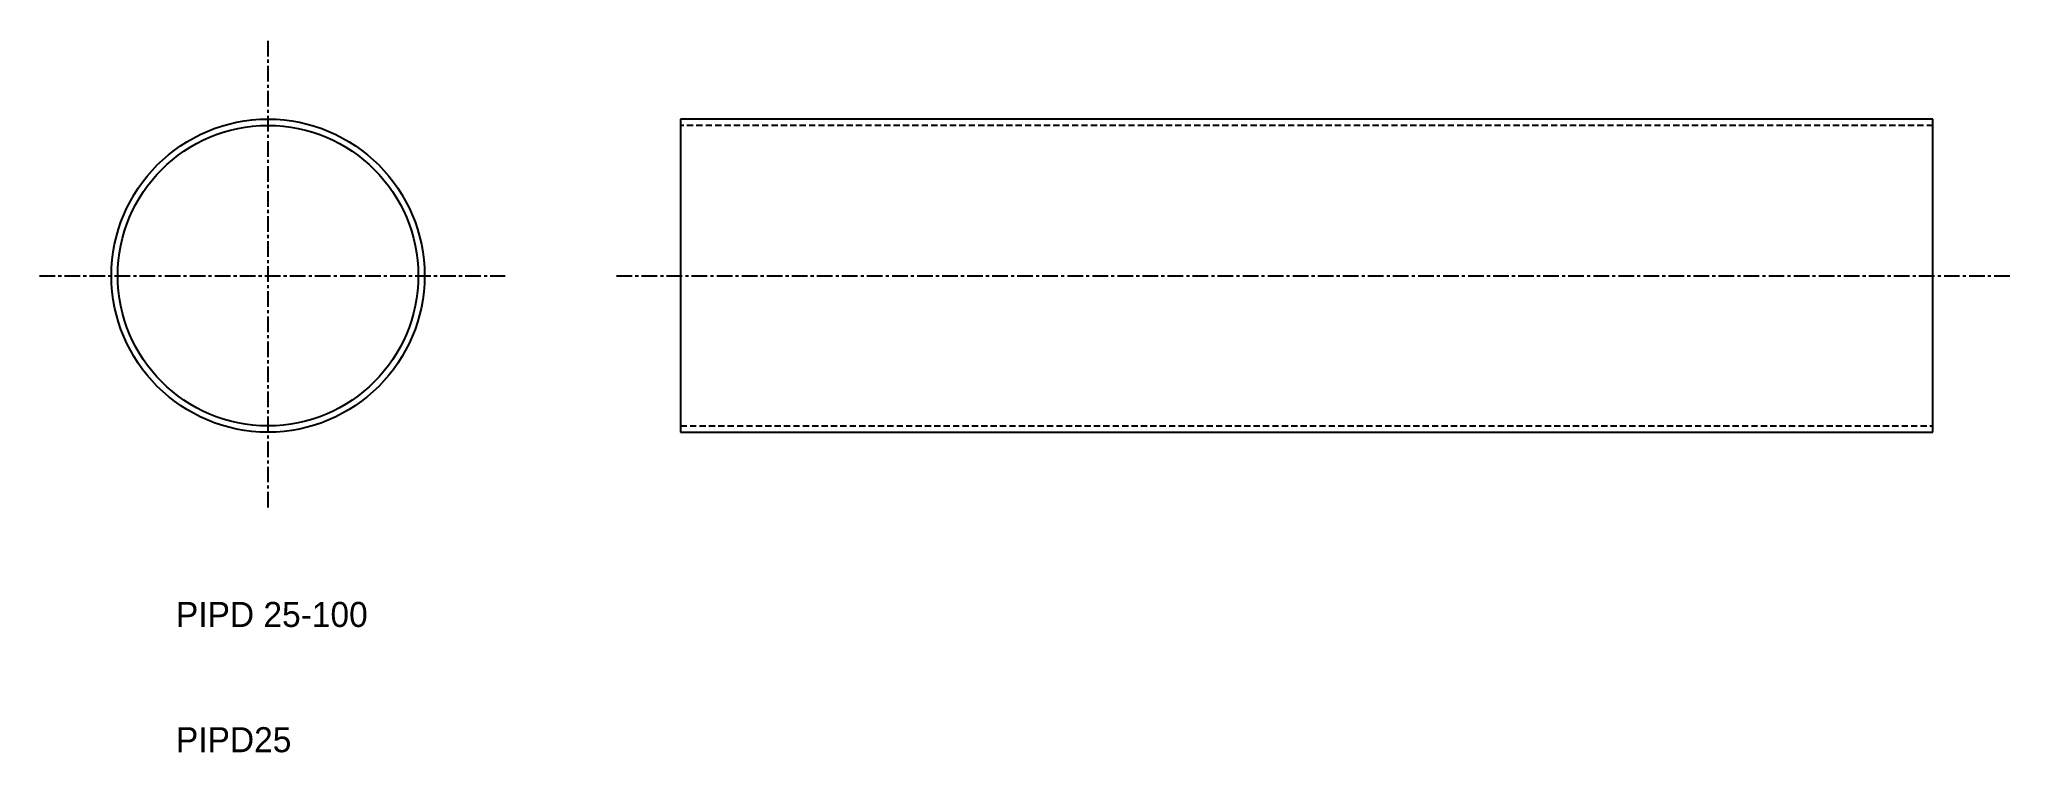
# Model space of a CAD drawing. Extents: x -1 to 156, y 10 to 67.
import ezdxf

# ---------------------------------------------------------------- set-up
doc = ezdxf.new("R2010")
doc.units = 0
doc.linetypes.add('CENTER', pattern=[2, 1.25, -0.25, 0.25, -0.25])
doc.linetypes.add('DASHED', pattern=[0.75, 0.5, -0.25])
doc.layers.get('0').update_dxf_attribs({"linetype": 'CONTINUOUS'})
doc.layers.add('CENTER', color=1, linetype='CENTER')

msp = doc.modelspace()

# ---------------------------------------------------------------- linework, layer by layer
at = {"color": 7, "linetype": 'CONTINUOUS'}
for p, q in [((150.3, 60.55), (50.3, 60.55)), ((50.3, 60.55), (50.3, 35.55)), ((150.3, 35.55), (150.3, 60.55)), ((50.3, 35.55), (150.3, 35.55))]:
    msp.add_line(p, q, dxfattribs=at)
at = {"color": 3, "linetype": 'DASHED'}
for p, q in [((150.3, 60.05), (50.3, 60.05)), ((50.3, 36.05), (150.3, 36.05))]:
    msp.add_line(p, q, dxfattribs=at)
at = {"color": 7, "linetype": 'CONTINUOUS'}
for radius in [12.5, 12]:
    msp.add_circle((17.35, 48.05), radius, dxfattribs=at)
at = {"layer": 'CENTER', "color": 1, "linetype": 'CENTER'}
for p, q in [((17.35, 29.55), (17.35, 66.91)), ((-0.9, 48.05), (36.28, 48.05)), ((45.18, 48.05), (156.5, 48.05))]:
    msp.add_line(p, q, dxfattribs=at)

# ---------------------------------------------------------------- texts
at = {"color": 7, "linetype": 'CONTINUOUS'}
for s, p in [('PIPD 25-100', (10, 20)), ('PIPD25', (10, 10))]:
    msp.add_text(s, height=2, dxfattribs=at).set_placement(p)

doc.saveas('drawing.dxf')
